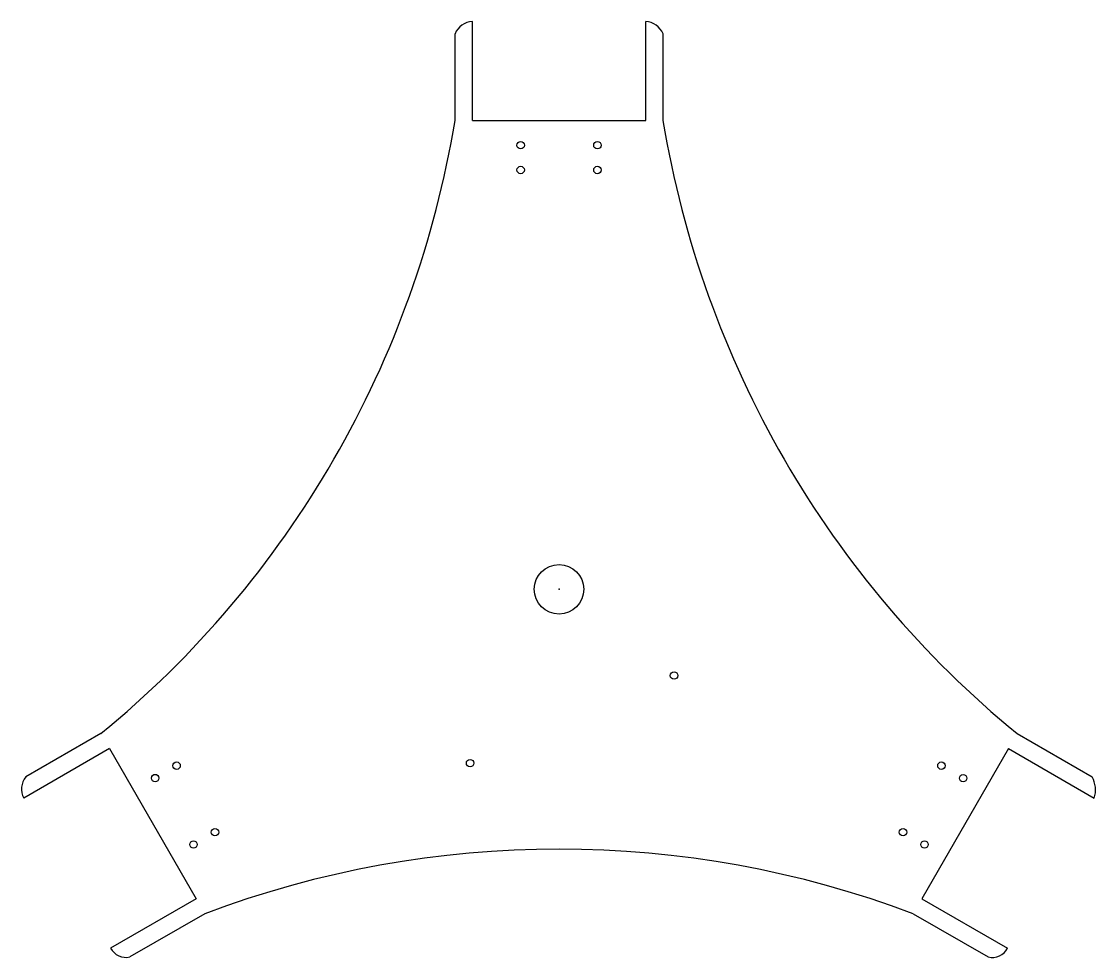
# Model space of a CAD drawing. Header units: centimetres. Extents: x -21.7 to 21.7, y -14.9 to 22.9.
import ezdxf

# ---------------------------------------------------------------- set-up
doc = ezdxf.new("R2010")
doc.units = ezdxf.units.CM
doc.header["$MEASUREMENT"] = 0
doc.layers.add('HTML_hola v6_Sketch2', color=7, linetype='Continuous')

msp = doc.modelspace()

# ---------------------------------------------------------------- linework, layer by layer
at = {"layer": 'HTML_hola v6_Sketch2'}
for p, q in [((-3.5, 18.938), (-3.5, 22.938)), ((3.5, 18.938), (3.5, 22.938)), ((-4.2, 18.938), (-4.2, 22.438)), ((4.2, 18.938), (4.2, 22.438)), ((-3.5, 18.938), (3.5, 18.938)), ((-18.501, -5.832), (-21.532, -7.582)), ((18.501, -5.832), (21.533, -7.579)), ((-18.151, -6.438), (-21.615, -8.438)), ((-18.151, -6.438), (-14.651, -12.5)), ((18.151, -6.438), (14.651, -12.5)), ((18.151, -6.438), (21.615, -8.438)), ((-14.651, -12.5), (-18.115, -14.5)), ((14.651, -12.5), (18.115, -14.5)), ((-14.301, -13.106), (-17.332, -14.856)), ((14.301, -13.106), (17.332, -14.856))]:
    msp.add_line(p, q, dxfattribs=at)
for centre, radius in [((-1.55, 17.938), 0.15), ((1.55, 17.938), 0.15), ((-1.55, 16.938), 0.15), ((1.55, 16.938), 0.15), ((0, 0), 1), ((4.646, -3.487), 0.15), ((-3.592, -7.023), 0.15), ((-15.444, -7.127), 0.15), ((15.444, -7.127), 0.15), ((-16.31, -7.627), 0.15), ((16.32, -7.633), 0.15), ((-13.894, -9.811), 0.15), ((13.894, -9.811), 0.15), ((-14.76, -10.311), 0.15), ((14.76, -10.311), 0.15)]:
    msp.add_circle(centre, radius, dxfattribs=at)
for centre, radius, start, end in [((-3.438, 22.111), 0.829, 94.2904, 156.785), ((3.44, 22.113), 0.827, 23.1096, 85.815), ((-44.2, 25.519), 40.538, 309.343, 350.657), ((44.2, 25.519), 40.538, 189.343, 230.657), ((-20.949, -8.07), 0.76, 139.998, 208.9266), ((20.59, -8.102), 1.078, 341.8649, 29.0131), ((0, -51.038), 40.538, 69.343, 110.657), ((-17.481, -14.145), 0.726, 209.2343, 281.841), ((17.501, -14.19), 0.687, 255.7102, 333.2145)]:
    msp.add_arc(centre, radius, start, end, dxfattribs=at)
msp.add_point((0, 0), dxfattribs=at)

doc.saveas('drawing.dxf')
